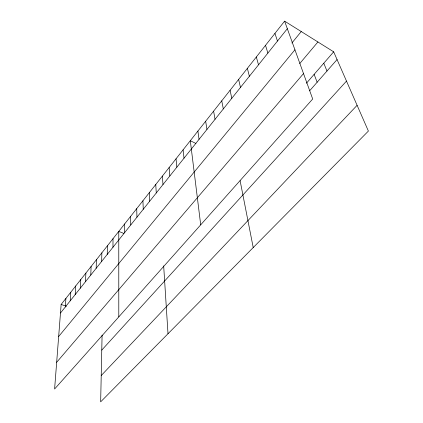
<?xml version="1.0" encoding="UTF-8"?>
<svg xmlns="http://www.w3.org/2000/svg" width="423" height="423" viewBox="0 0 423 423"><rect width="100%" height="100%" fill="white"/><g stroke="black" fill="none" stroke-linecap="round" stroke-linejoin="round"><path stroke-width="0.63" d="M112.957 247.259L113.026 238.683M107.252 254.408L107.389 245.826M102.086 335.111L100.658 401.85L368.396 131.072L333.673 51.823L284.605 21.15L61.139 304.46L54.604 389.007L312.692 99.003L284.605 21.15M101.652 261.425L101.858 252.838M96.164 268.304L96.433 259.717M90.776 275.056L91.109 266.464M85.488 281.681L85.885 273.089M80.301 288.185L80.756 279.592M75.209 294.567L75.717 285.98M70.213 300.832L70.773 292.251M65.301 306.987L65.914 298.411M60.478 313.031L287.328 28.701M291.896 43.009L301.234 31.545M58.665 336.512L294.931 49.777M299.759 63.545L317.911 41.972M56.671 362.294L303.518 73.576M306.426 83.236L333.673 51.823M309.625 90.792L337.062 59.558M101.769 350.101L346.495 81.089M101.224 375.539L357.107 105.306M61.139 304.46L66.374 306.231M123.913 233.464L118.773 231.397L118.794 316.88M195.939 143.482L190.302 140.706L200.708 224.835M323.78 63.223L326.974 71.038M314.13 74.348L317.139 82.242M274.939 33.401L277.472 41.057M265.517 45.346L267.87 53.092M256.333 56.994L258.506 64.825M247.37 68.357L249.38 76.267M238.625 79.445L240.476 87.429M230.091 90.268L231.783 98.321M240.105 180.679L253.218 247.561M221.758 100.833L223.307 108.944M213.615 111.149L215.027 119.323M205.668 121.232L206.942 129.454M197.895 131.077L199.048 139.352M183.096 149.842L184.01 158.197M176.042 158.789L176.851 167.175M169.142 167.54L169.84 175.957M162.379 176.111L162.982 184.555M163.669 265.861L168.005 333.736M155.764 184.497L156.267 192.973M149.282 192.719L149.694 201.211M142.932 200.766L143.254 209.279M136.708 208.655L136.946 217.189M130.612 216.386L130.765 224.93M124.632 223.963L124.711 232.523"/></g></svg>
